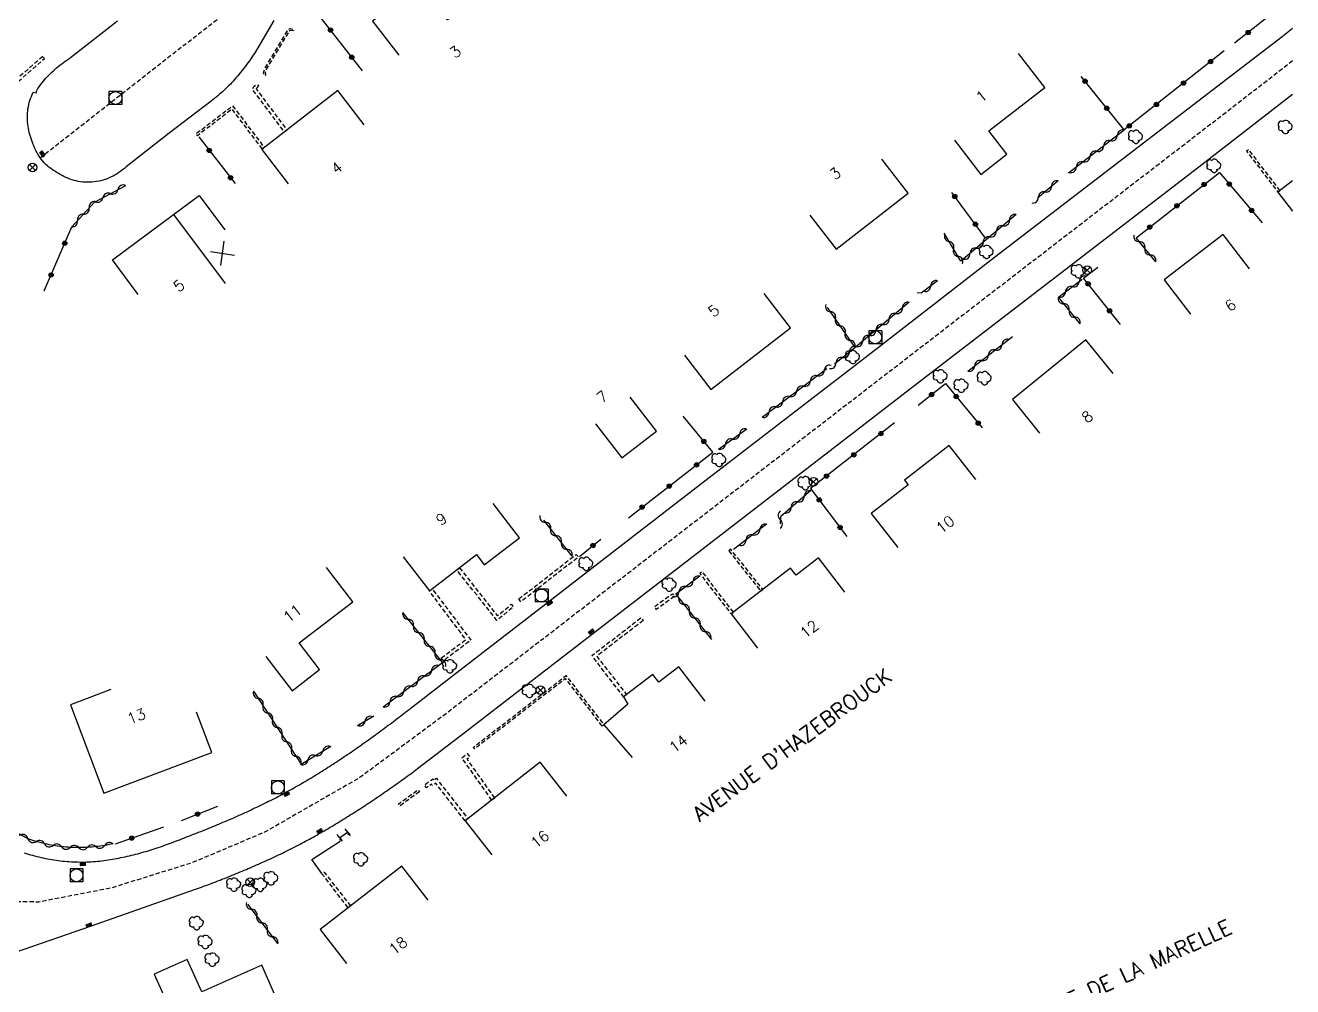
# Model space of a CAD drawing. Header units: millimetres. Extents: x 127000 to 128000, y 141000 to 142000.
# Drawn here: x 127853.2 to 128000, y 141772 to 141883.2 of the extents above; entities that cross this region are included whole.
import ezdxf
from ezdxf.enums import TextEntityAlignment as Align

# ---------------------------------------------------------------- set-up
doc = ezdxf.new("R2010")
doc.units = ezdxf.units.MM
doc.linetypes.add('DASHED', pattern=[0.75, 0.5, -0.25])
doc.layers.get('0').update_dxf_attribs({"linetype": 'CONTINUOUS'})
for name, color, linetype in [('W0001', 6, 'DASHED'), ('W0008', 7, 'CONTINUOUS'), ('W0017', 7, 'CONTINUOUS'), ('W0100', 7, 'CONTINUOUS'), ('W0105', 7, 'CONTINUOUS'), ('W0112', 1, 'DASHED'), ('W0300', 7, 'CONTINUOUS'), ('W0310', 3, 'CONTINUOUS'), ('W0322', 7, 'CONTINUOUS'), ('W0400', 7, 'CONTINUOUS'), ('W0420', 7, 'CONTINUOUS'), ('W0469', 7, 'CONTINUOUS'), ('W0989', 7, 'CONTINUOUS'), ('W0991', 7, 'CONTINUOUS'), ('W1102', 7, 'CONTINUOUS')]:
    doc.layers.add(name, color=color, linetype=linetype)
doc.styles.get("Standard").update_dxf_attribs({"font": 'romans.shx', "width": 0.85})

# ---------------------------------------------------------------- blocks, each defined once
blk = doc.blocks.new('T420')
for p, q in [((0.75, 0.75), (-0.75, 0.75)), ((-0.75, 0.75), (-0.75, -0.75)), ((0.75, 0.75), (0.75, -0.75)), ((0.75, -0.75), (-0.75, -0.75))]:
    blk.add_line(p, q)
blk.add_ellipse((0, 0), major_axis=(-0.53, 0.53), ratio=1, start_param=3.926991, end_param=10.210176)
blk = doc.blocks.new('T400')
for p, q in [((-0.15, 0.3), (0.15, 0.3)), ((-0.15, -0.25), (-0.15, 0.3)), ((-0.15, 0.15), (0.15, 0.15)), ((-0.15, 0), (0.15, 0)), ((0.15, 0.3), (0.15, -0.25)), ((-0.15, -0.15), (0.15, -0.15)), ((-0.15, -0.25), (-0.15, -0.3)), ((-0.15, -0.3), (0.15, -0.3)), ((0.15, -0.3), (0.15, -0.25))]:
    blk.add_line(p, q)
blk = doc.blocks.new('T300')
for p, q in [((-0.8, 0.51), (-0.86, 0.34)), ((-0.86, 0.34), (-0.86, 0.17)), ((-0.86, 0.17), (-0.74, 0.06)), ((-0.69, 0.63), (-0.8, 0.51)), ((-0.8, -0.06), (-0.74, 0.06)), ((-0.74, 0.06), (-0.69, 0.11)), ((-0.57, 0.69), (-0.69, 0.63)), ((-0.46, 0.69), (-0.57, 0.69)), ((-0.29, 0.63), (-0.46, 0.69)), ((-0.29, 0.63), (-0.17, 0.74)), ((-0.23, 0.57), (-0.29, 0.63)), ((-0.17, 0.74), (-0.06, 0.8)), ((-0.06, 0.8), (0.06, 0.8)), ((0.06, 0.8), (0.23, 0.74)), ((0.23, 0.74), (0.34, 0.63)), ((0.34, 0.63), (0.4, 0.51)), ((0.46, 0.46), (0.34, 0.46)), ((0.4, 0.51), (0.4, 0.46)), ((0.57, 0.4), (0.46, 0.46)), ((0.57, 0.4), (0.69, 0.29)), ((0.69, 0.29), (0.74, 0.17)), ((0.74, 0.06), (0.69, -0.17)), ((0.74, 0.17), (0.74, 0.06)), ((-0.8, -0.17), (-0.8, -0.06)), ((-0.8, -0.23), (-0.8, -0.17)), ((-0.74, -0.34), (-0.8, -0.23)), ((-0.69, -0.4), (-0.74, -0.34)), ((-0.51, -0.46), (-0.69, -0.4)), ((-0.4, -0.46), (-0.51, -0.46)), ((-0.4, -0.46), (-0.34, -0.46)), ((-0.34, -0.46), (-0.34, -0.4)), ((-0.34, -0.51), (-0.34, -0.46)), ((-0.29, -0.63), (-0.34, -0.51)), ((-0.17, -0.74), (-0.29, -0.63)), ((-0.06, -0.8), (-0.17, -0.74)), ((0.06, -0.8), (-0.06, -0.8)), ((0.17, -0.74), (0.06, -0.8)), ((0.23, -0.69), (0.17, -0.74)), ((0.29, -0.46), (0.23, -0.46)), ((0.29, -0.63), (0.23, -0.69)), ((0.46, -0.4), (0.29, -0.46)), ((0.34, -0.51), (0.29, -0.63)), ((0.34, -0.51), (0.34, -0.46)), ((0.57, -0.34), (0.46, -0.4)), ((0.63, -0.29), (0.57, -0.34)), ((0.69, -0.17), (0.63, -0.29))]:
    blk.add_line(p, q)
blk = doc.blocks.new('t105o')
for p, q in [((-0.5, 0), (0.5, 0)), ((0.5, 0), (0.2, 0.1)), ((0.5, 0), (0.2, -0.1))]:
    blk.add_line(p, q)
blk = doc.blocks.new('t322o')
at = {"color": 0, "linetype": 'Continuous'}
for radius in [0.25, 0.15]:
    blk.add_circle((0, 0), radius, dxfattribs=at)
blk = doc.blocks.new('t310o')
at = {"color": 0, "linetype": 'Continuous'}
for centre, start, end in [((-0.5, 0.38), 216.8699, 323.1304), ((0.5, -0.37), 36.8699, 143.1303)]:
    blk.add_arc(centre, 0.625, start, end, dxfattribs=at)
blk = doc.blocks.new('t991o')
at = {"color": 0, "linetype": 'Continuous'}
for p, q in [((-1, 1), (1, -1)), ((-1, -1), (1, 1))]:
    blk.add_line(p, q, dxfattribs=at)
blk = doc.blocks.new('T469')
at = {"color": 0, "linetype": 'Continuous', "flags": 128}
for points in [[(-0.35, 0.35), (0.35, -0.35)], [(-0.35, -0.35), (0.35, 0.35)]]:
    blk.add_lwpolyline(points, dxfattribs=at)
at = {"color": 0, "linetype": 'Continuous'}
blk.add_circle((0, 0), 0.5, dxfattribs=at)

msp = doc.modelspace()

# ---------------------------------------------------------------- linework, layer by layer
at = {"layer": 'W0001', "flags": 128}
for points in [[(127854.93, 141867.9), (127871.56, 141880.93), (127885.03, 141891.35), (127925.27, 141922.83), (127927.97, 141926.07), (127931.13, 141931.39), (127945.14, 141955.17), (127951.83, 141968)], [(128000, 141879.12), (127992.15, 141873.05), (127955.18, 141844.59), (127918.68, 141816.45), (127902.03, 141803.62), (127891.96, 141796.16), (127880.93, 141789.83), (127872.38, 141786.24), (127863.13, 141783.37), (127854.76, 141781.75), (127843.85, 141781.92)]]:
    msp.add_lwpolyline(points, dxfattribs=at)
at = {"layer": 'W0008', "flags": 128}
for points in [[(127882.01, 141883.82), (127879.74, 141879.99), (127879.6, 141879.77), (127879.46, 141879.56), (127879.32, 141879.35), (127879.17, 141879.15), (127879.03, 141878.94), (127878.88, 141878.73), (127878.73, 141878.53), (127878.57, 141878.33), (127878.42, 141878.13), (127878.26, 141877.93), (127878.1, 141877.73), (127877.94, 141877.54), (127877.77, 141877.35), (127877.61, 141877.16), (127877.44, 141876.97), (127877.27, 141876.78), (127877.1, 141876.59), (127876.93, 141876.41), (127876.76, 141876.24), (127876.58, 141876.07), (127876.41, 141875.9), (127876.23, 141875.73), (127876.05, 141875.56), (127875.87, 141875.4), (127875.68, 141875.24), (127875.49, 141875.09), (127875.3, 141874.93), (127875.11, 141874.78), (127874.92, 141874.63), (127874.72, 141874.48), (127869.87, 141870.74), (127864.89, 141866.86), (127864.69, 141866.68), (127864.48, 141866.51), (127864.27, 141866.35), (127864.06, 141866.2), (127863.84, 141866.06), (127863.62, 141865.92), (127863.4, 141865.8), (127863.17, 141865.69), (127862.93, 141865.58), (127862.7, 141865.49), (127862.45, 141865.4), (127862.21, 141865.33), (127861.96, 141865.26), (127861.71, 141865.21), (127861.45, 141865.16), (127861.19, 141865.13), (127860.93, 141865.1), (127860.66, 141865.08), (127860.39, 141865.08), (127860.12, 141865.08), (127859.86, 141865.1), (127859.6, 141865.13), (127859.35, 141865.17), (127859.1, 141865.23), (127858.86, 141865.29), (127858.62, 141865.37), (127858.38, 141865.45), (127858.15, 141865.54), (127857.92, 141865.64), (127857.69, 141865.75), (127857.46, 141865.87), (127857.24, 141865.99), (127857.02, 141866.12), (127856.8, 141866.25), (127856.58, 141866.39), (127856.37, 141866.53), (127856.16, 141866.68), (127855.95, 141866.82), (127855.76, 141866.98), (127855.57, 141867.15), (127855.4, 141867.32), (127855.24, 141867.51), (127855.08, 141867.7), (127854.94, 141867.9), (127854.8, 141868.11), (127854.67, 141868.33), (127854.55, 141868.55), (127854.43, 141868.77), (127854.32, 141868.99), (127854.22, 141869.22), (127854.12, 141869.44), (127854.03, 141869.67), (127853.95, 141869.9), (127853.87, 141870.13), (127853.8, 141870.37), (127853.73, 141870.6), (127853.67, 141870.84), (127853.62, 141871.08), (127853.57, 141871.33), (127853.54, 141871.57), (127853.5, 141871.82), (127853.48, 141872.07), (127853.47, 141872.32), (127853.46, 141872.57), (127853.46, 141872.83), (127853.47, 141873.08), (127853.49, 141873.33), (127853.52, 141873.57), (127853.56, 141873.82), (127853.61, 141874.06), (127853.67, 141874.31), (127853.74, 141874.55), (127853.82, 141874.78), (127853.91, 141875.02), (127854, 141875.25), (127854.11, 141875.49), (127854.46, 141875.42), (127854.55, 141875.68), (127854.66, 141875.92), (127854.81, 141876.14), (127854.96, 141876.34), (127855.12, 141876.54), (127855.27, 141876.74), (127855.44, 141876.93), (127855.6, 141877.11), (127855.77, 141877.3), (127855.94, 141877.48), (127856.11, 141877.65), (127856.29, 141877.83), (127856.47, 141877.99), (127856.65, 141878.16), (127856.84, 141878.32), (127857.03, 141878.48), (127857.22, 141878.64), (127857.42, 141878.79), (127857.62, 141878.94), (127857.82, 141879.08), (127858.03, 141879.22), (127858.24, 141879.36), (127858.45, 141879.5), (127863.88, 141883.77)], [(127853.07, 141787.45), (127853.31, 141787.37), (127853.55, 141787.3), (127853.8, 141787.23), (127854.04, 141787.16), (127854.28, 141787.09), (127854.53, 141787.03), (127854.78, 141786.97), (127855.03, 141786.91), (127855.28, 141786.85), (127855.53, 141786.8), (127855.78, 141786.75), (127856.03, 141786.71), (127856.28, 141786.66), (127856.53, 141786.62), (127856.78, 141786.59), (127857.03, 141786.55), (127857.28, 141786.52), (127857.54, 141786.49), (127857.79, 141786.47), (127858.04, 141786.45), (127858.29, 141786.43), (127858.55, 141786.41), (127858.8, 141786.4), (127859.06, 141786.39), (127859.31, 141786.39), (127859.57, 141786.38), (127859.82, 141786.38), (127860.08, 141786.38), (127860.33, 141786.39), (127860.58, 141786.4), (127860.83, 141786.41), (127861.08, 141786.43), (127861.33, 141786.45), (127861.58, 141786.47), (127861.82, 141786.49), (127862.07, 141786.52), (127862.32, 141786.55), (127862.57, 141786.59), (127862.81, 141786.62), (127863.06, 141786.66), (127863.3, 141786.7), (127863.55, 141786.75), (127863.79, 141786.79), (127864.04, 141786.84), (127864.28, 141786.89), (127864.53, 141786.94), (127864.77, 141786.99), (127865.01, 141787.05), (127865.26, 141787.11), (127865.5, 141787.16), (127865.74, 141787.22), (127865.99, 141787.28), (127866.23, 141787.35), (127866.47, 141787.41), (127866.71, 141787.48), (127866.95, 141787.55), (127867.19, 141787.62), (127867.43, 141787.69), (127867.67, 141787.76), (127867.9, 141787.84), (127868.14, 141787.91), (127868.38, 141787.99), (127868.61, 141788.07), (127868.85, 141788.15), (127869.08, 141788.23), (127869.32, 141788.32), (127869.55, 141788.4), (127869.79, 141788.49), (127870.02, 141788.57), (127870.26, 141788.66), (127870.49, 141788.75), (127870.72, 141788.84), (127870.96, 141788.93), (127871.19, 141789.01), (127871.42, 141789.1), (127871.65, 141789.19), (127871.89, 141789.29), (127872.12, 141789.38), (127872.35, 141789.47), (127872.58, 141789.56), (127872.82, 141789.65), (127873.05, 141789.74), (127873.28, 141789.83), (127873.52, 141789.92), (127873.75, 141790.01), (127873.99, 141790.11), (127874.23, 141790.2), (127874.46, 141790.3), (127874.7, 141790.39), (127874.93, 141790.49), (127875.17, 141790.59), (127875.4, 141790.68), (127875.64, 141790.78), (127875.87, 141790.88), (127876.1, 141790.98), (127876.34, 141791.08), (127876.57, 141791.18), (127876.8, 141791.28), (127877.04, 141791.38), (127877.27, 141791.48), (127877.5, 141791.59), (127877.73, 141791.69), (127877.96, 141791.79), (127878.2, 141791.9), (127878.43, 141792), (127878.66, 141792.11), (127878.89, 141792.21), (127879.12, 141792.32), (127879.35, 141792.43), (127879.58, 141792.53), (127879.81, 141792.64), (127880.04, 141792.75), (127880.27, 141792.86), (127880.49, 141792.97), (127880.72, 141793.08), (127880.95, 141793.19), (127881.17, 141793.3), (127881.39, 141793.41), (127881.62, 141793.52), (127881.84, 141793.64), (127882.06, 141793.75), (127882.29, 141793.87), (127882.51, 141793.98), (127882.73, 141794.1), (127882.95, 141794.22), (127883.17, 141794.34), (127883.39, 141794.46), (127883.61, 141794.58), (127883.84, 141794.7), (127884.06, 141794.83), (127884.29, 141794.95), (127884.51, 141795.08), (127884.73, 141795.2), (127884.95, 141795.33), (127885.18, 141795.46), (127885.4, 141795.59), (127885.62, 141795.72), (127885.84, 141795.85), (127886.06, 141795.98), (127886.28, 141796.11), (127886.5, 141796.24), (127886.72, 141796.38), (127886.93, 141796.51), (127887.15, 141796.65), (127887.37, 141796.78), (127887.59, 141796.92), (127887.8, 141797.05), (127888.01, 141797.18), (127888.22, 141797.32), (127888.44, 141797.46), (127888.65, 141797.59), (127888.86, 141797.73), (127889.07, 141797.86), (127889.28, 141798), (127889.49, 141798.14), (127889.7, 141798.28), (127889.91, 141798.42), (127890.11, 141798.56), (127890.32, 141798.7), (127890.53, 141798.84), (127890.74, 141798.98), (127890.95, 141799.12), (127891.15, 141799.26), (127891.36, 141799.41), (127891.57, 141799.55), (127891.77, 141799.69), (127891.98, 141799.84), (127892.18, 141799.98), (127892.39, 141800.13), (127892.59, 141800.27), (127892.8, 141800.42), (127893, 141800.57), (127893.21, 141800.71), (127893.41, 141800.86), (127893.62, 141801.01), (127893.82, 141801.16), (127894.03, 141801.31), (127894.23, 141801.46), (127894.43, 141801.61), (127894.64, 141801.76), (127894.84, 141801.91), (127895.04, 141802.06), (127895.24, 141802.21), (127895.45, 141802.36), (127895.65, 141802.51), (127895.85, 141802.66), (127896.05, 141802.82), (127896.25, 141802.97), (127896.45, 141803.12), (127896.65, 141803.28), (127896.85, 141803.43), (127897.05, 141803.59), (127897.25, 141803.74), (127897.45, 141803.9), (127897.65, 141804.05), (127897.85, 141804.21), (127898.04, 141804.36), (127902.68, 141807.92), (127913.33, 141816.15), (127920.38, 141821.58), (127931.42, 141830.14), (127941.47, 141837.86), (127950.48, 141844.78), (127965.48, 141856.41), (127982.05, 141869.13), (127998.77, 141881.96), (127998.97, 141882.1), (127999.17, 141882.25), (127999.37, 141882.41), (127999.57, 141882.56), (127999.76, 141882.72), (127999.95, 141882.88), (128000, 141882.93)], [(127851.06, 141775.6), (127860.12, 141778.73), (127872.91, 141783.23), (127873.15, 141783.32), (127873.38, 141783.4), (127873.62, 141783.49), (127873.86, 141783.58), (127874.1, 141783.66), (127874.34, 141783.75), (127874.57, 141783.84), (127874.81, 141783.93), (127875.05, 141784.02), (127875.28, 141784.11), (127875.52, 141784.2), (127875.76, 141784.29), (127875.99, 141784.39), (127876.23, 141784.48), (127876.46, 141784.57), (127876.7, 141784.67), (127876.93, 141784.76), (127877.17, 141784.85), (127877.4, 141784.95), (127877.64, 141785.05), (127877.87, 141785.14), (127878.11, 141785.24), (127878.34, 141785.34), (127878.57, 141785.44), (127878.81, 141785.53), (127879.04, 141785.63), (127879.27, 141785.73), (127879.5, 141785.83), (127879.74, 141785.94), (127879.97, 141786.04), (127880.2, 141786.14), (127880.44, 141786.24), (127880.67, 141786.35), (127880.9, 141786.45), (127881.13, 141786.56), (127881.37, 141786.66), (127881.6, 141786.77), (127881.83, 141786.88), (127882.06, 141786.98), (127882.29, 141787.09), (127882.52, 141787.2), (127882.75, 141787.31), (127882.98, 141787.42), (127883.21, 141787.53), (127883.44, 141787.64), (127883.66, 141787.76), (127883.89, 141787.87), (127884.12, 141787.98), (127884.35, 141788.1), (127884.58, 141788.21), (127884.8, 141788.33), (127885.03, 141788.44), (127885.25, 141788.56), (127885.46, 141788.67), (127885.68, 141788.79), (127885.89, 141788.9), (127886.11, 141789.02), (127886.32, 141789.14), (127886.54, 141789.26), (127886.75, 141789.38), (127886.96, 141789.5), (127887.18, 141789.63), (127887.39, 141789.75), (127887.6, 141789.87), (127887.81, 141789.99), (127888.02, 141790.12), (127888.23, 141790.24), (127888.45, 141790.37), (127888.67, 141790.5), (127888.89, 141790.63), (127889.11, 141790.77), (127889.33, 141790.9), (127889.55, 141791.03), (127889.76, 141791.16), (127889.98, 141791.3), (127890.2, 141791.43), (127890.42, 141791.56), (127890.63, 141791.7), (127890.85, 141791.83), (127891.07, 141791.97), (127891.28, 141792.1), (127891.5, 141792.24), (127891.71, 141792.38), (127891.93, 141792.52), (127892.14, 141792.65), (127892.35, 141792.79), (127892.57, 141792.93), (127892.78, 141793.07), (127892.99, 141793.21), (127893.19, 141793.35), (127893.4, 141793.48), (127893.6, 141793.62), (127893.81, 141793.76), (127894.01, 141793.9), (127894.22, 141794.04), (127894.42, 141794.18), (127894.62, 141794.32), (127894.83, 141794.46), (127895.03, 141794.6), (127895.23, 141794.74), (127895.44, 141794.88), (127895.64, 141795.02), (127895.84, 141795.16), (127896.04, 141795.31), (127896.25, 141795.45), (127896.45, 141795.59), (127896.65, 141795.74), (127896.85, 141795.88), (127897.05, 141796.03), (127897.25, 141796.17), (127897.45, 141796.32), (127897.65, 141796.46), (127897.85, 141796.61), (127898.05, 141796.75), (127898.25, 141796.9), (127898.44, 141797.05), (127898.64, 141797.2), (127904.18, 141801.47), (127917.4, 141811.63), (127927.52, 141819.44), (127957.09, 141842.25), (127972.1, 141853.77), (127989.14, 141866.88), (128000, 141875.26)]]:
    msp.add_lwpolyline(points, dxfattribs=at)
at = {"layer": 'W0017', "flags": 128}
msp.add_lwpolyline([(127887.54, 141785.05), (127886.39, 141786.68), (127889.66, 141788.81)], dxfattribs=at)
at = {"layer": 'W0100', "flags": 128}
for points in [[(127910.63, 141884.15), (127907.57, 141888.11), (127902.09, 141883.87), (127898.92, 141887.97), (127893.43, 141883.73), (127896.49, 141879.77)], [(127960.84, 141869.94), (127963.9, 141865.99), (127966.9, 141868.32), (127964.81, 141871.01), (127971.29, 141876.04), (127968.23, 141879.99)], [(127892.46, 141871.72), (127889.4, 141875.68), (127880.59, 141868.87), (127883.65, 141864.91)], [(127944.07, 141861.27), (127947.13, 141857.32), (127955.48, 141863.8), (127952.42, 141867.75)], [(128000, 141865.25), (127998.29, 141863.94), (128000, 141861.72)], [(127866.28, 141852.08), (127863.3, 141856.1), (127870.37, 141861.35), (127873.33, 141863.56), (127876.32, 141859.56)], [(127994.99, 141855.05), (127991.94, 141859.01), (127985.13, 141853.78), (127988.17, 141849.81)], [(127929.55, 141845.05), (127932.6, 141841.09), (127941.85, 141848.21), (127938.8, 141852.18)], [(127979.2, 141842.94), (127976.05, 141846.82), (127967.54, 141839.92), (127970.69, 141836.04)], [(127919.26, 141837.12), (127922.32, 141833.17), (127926.31, 141836.26), (127923.25, 141840.21)], [(127963.29, 141830.67), (127960.22, 141834.62), (127955.04, 141830.6), (127955.47, 141830.05), (127951.2, 141826.73), (127954.26, 141822.78)], [(127896.97, 141821.73), (127900.03, 141817.78), (127905.46, 141821.98), (127906.37, 141820.8), (127910.43, 141823.92), (127907.38, 141827.89)], [(127948.12, 141817.62), (127945.07, 141821.58), (127942.49, 141819.59), (127941.84, 141820.4), (127934.96, 141815.1), (127938.01, 141811.13)], [(127881.06, 141810.17), (127884.11, 141806.22), (127887.3, 141808.67), (127884.93, 141811.76), (127891.14, 141816.5), (127888.11, 141820.47)], [(127931.96, 141805.02), (127928.9, 141808.98), (127926.6, 141807.2), (127925.9, 141808.11), (127922.51, 141805.5), (127922.98, 141804.66), (127920.22, 141802.27), (127923.48, 141798.49)], [(127863.13, 141806.37), (127858.45, 141804.6), (127862.32, 141794.35), (127874.8, 141799.07), (127873.03, 141803.74)], [(127915.92, 141794), (127912.84, 141797.94), (127904.16, 141791.15), (127907.24, 141787.21)], [(127889.61, 141789.18), (127890.52, 141789.84)], [(127899.88, 141781.95), (127896.82, 141785.9), (127887.37, 141778.58), (127890.43, 141774.63)], [(127882.63, 141769.86), (127880.59, 141774.43), (127873.65, 141771.35), (127871.97, 141775.11), (127868.15, 141773.42), (127870.18, 141768.85)]]:
    msp.add_lwpolyline(points, dxfattribs=at)
at = {"layer": 'W0112', "flags": 128}
for points in [[(127884.27, 141882.59), (127883.91, 141882.66), (127883.79, 141882.61), (127881.11, 141878.16), (127880.99, 141877.74), (127881.03, 141877.47), (127880.85, 141877.44), (127880.8, 141877.75), (127880.94, 141878.23), (127883.66, 141882.75), (127883.89, 141882.86), (127884.31, 141882.77)], [(127855.22, 141879.64), (127851.75, 141876.63), (127845.46, 141880.02), (127845.29, 141879.72), (127851.79, 141876.22), (127855.44, 141879.39)], [(127880.06, 141875.98), (127880.03, 141875.99), (127880, 141875.96), (127879.95, 141875.86), (127883.52, 141871.12), (127883.22, 141870.9), (127879.58, 141875.75), (127879.57, 141875.92), (127879.71, 141876.2), (127879.97, 141876.41), (127880.2, 141876.32)], [(127880.66, 141868.93), (127877.17, 141873.54), (127873.14, 141870.46), (127872.96, 141870.68), (127877.22, 141873.93), (127880.89, 141869.09)], [(127998.53, 141864.12), (127994.91, 141868.85), (127994.67, 141868.67), (127998.29, 141863.94)], [(127910.37, 141816.84), (127917.02, 141822), (127917.27, 141821.68), (127910.61, 141816.52)], [(127934.69, 141822.41), (127938.4, 141817.74), (127938.63, 141817.93), (127934.92, 141822.59)], [(127903.48, 141820.45), (127907.89, 141814.89), (127909.5, 141816.22), (127909.74, 141815.93), (127907.83, 141814.35), (127903.18, 141820.22)], [(127935.23, 141815.31), (127931.61, 141819.99), (127931.33, 141819.78), (127934.96, 141815.1)], [(127901.39, 141810.01), (127904.24, 141812.14), (127900, 141817.77), (127900.33, 141818.02), (127904.82, 141812.06), (127901.64, 141809.68)], [(127928.39, 141817.13), (127926.31, 141815.63), (127926.08, 141815.95), (127928.16, 141817.45)], [(127924.77, 141814.34), (127919.4, 141810.21), (127922.84, 141805.75), (127922.51, 141805.5), (127918.83, 141810.28), (127924.52, 141814.66)], [(127920.03, 141802.13), (127915.79, 141807.63), (127905.24, 141799.47), (127905.09, 141799.66), (127915.83, 141807.96), (127920.22, 141802.27)], [(127907.59, 141793.8), (127904.37, 141798.32), (127904.71, 141798.58), (127904.43, 141798.93), (127903.76, 141798.41), (127907.22, 141793.54)], [(127904.16, 141791.15), (127900.74, 141795.53), (127900.33, 141795.23), (127900.26, 141795.4), (127899.66, 141794.97), (127899.43, 141795.3), (127900.43, 141796.02), (127900.5, 141795.85), (127900.82, 141796.08), (127904.48, 141791.4)], [(127898.85, 141794.52), (127896.59, 141792.86), (127896.42, 141793.09), (127898.68, 141794.75)], [(127890.61, 141781.1), (127887.56, 141785.03), (127887.81, 141785.22), (127890.87, 141781.3)]]:
    msp.add_lwpolyline(points, close=True, dxfattribs=at)
at = {"layer": 'W0310', "flags": 128}
for points in [[(127980.48, 141871.12), (127974.03, 141866.14)], [(127858.57, 141859.89), (127861.22, 141862.77), (127864.86, 141864.72)], [(127972.84, 141865.24), (127970.45, 141863.24)], [(127967.97, 141861.33), (127961.58, 141855.94), (127959.65, 141859.18)], [(127984.16, 141855.88), (127981.87, 141858.66)], [(127958.87, 141853.68), (127956.96, 141852.22), (127956.5, 141852.27)], [(127975.38, 141848.69), (127972.87, 141851.76), (127975.62, 141853.86)], [(127955.58, 141851.18), (127949.31, 141845.96), (127946.94, 141844.02)], [(127949.31, 141845.96), (127946.14, 141850.59)], [(127962.38, 141843.21), (127967.55, 141847.21)], [(127938.54, 141837.87), (127946.06, 141843.51)], [(127933.49, 141834.19), (127936.78, 141836.52)], [(127944.2, 141829.38), (127940.66, 141826.36), (127940.65, 141825.54)], [(127916.55, 141821.8), (127913.25, 141825.96)], [(127939.07, 141825.48), (127935.25, 141822.56)], [(127931.34, 141819.47), (127928.56, 141817.41), (127932.7, 141812.16)], [(127894.65, 141804.34), (127901.54, 141809.48), (127896.94, 141815.26)], [(127879.64, 141806.15), (127885.16, 141797.72), (127888.58, 141799.78)], [(127891.69, 141802.18), (127893.57, 141803.31)], [(127863.38, 141788.5), (127863.13, 141788.45), (127862.89, 141788.4), (127862.64, 141788.35), (127862.4, 141788.31), (127862.15, 141788.27), (127861.91, 141788.23), (127861.66, 141788.2), (127861.41, 141788.17), (127861.17, 141788.14), (127860.92, 141788.12), (127860.67, 141788.1), (127860.42, 141788.09), (127860.18, 141788.07), (127859.93, 141788.06), (127859.68, 141788.06), (127859.43, 141788.06), (127859.18, 141788.06), (127858.93, 141788.06), (127858.68, 141788.07), (127858.43, 141788.08), (127858.18, 141788.1), (127857.94, 141788.12), (127857.69, 141788.14), (127857.44, 141788.16), (127857.2, 141788.19), (127856.95, 141788.23), (127856.71, 141788.26), (127856.47, 141788.3), (127856.23, 141788.34), (127855.98, 141788.39), (127855.74, 141788.44), (127855.5, 141788.49), (127855.26, 141788.55), (127855.03, 141788.61), (127854.79, 141788.67), (127854.55, 141788.74), (127854.31, 141788.81), (127854.08, 141788.88), (127853.84, 141788.96), (127853.61, 141789.04), (127853.38, 141789.13), (127846.23, 141793.05)], [(127882.47, 141776.94), (127878.98, 141781.5)]]:
    msp.add_lwpolyline(points, dxfattribs=at)
at = {"layer": 'W0322', "flags": 128}
for points in [[(127892.25, 141877.97), (127885.98, 141886.01), (127890.14, 141889.25)], [(127999.57, 141886.12), (127993.28, 141881.18)], [(127992.07, 141880.28), (127980.48, 141871.13), (127975.5, 141877.33)], [(127873.29, 141870.33), (127877.52, 141864.92)], [(127981.87, 141858.66), (127991.51, 141866.21), (127996.45, 141860.39)], [(127964.44, 141858.6), (127960.53, 141863.89)], [(127855.4, 141852.51), (127858.58, 141859.9)], [(127980.05, 141848.62), (127975.78, 141853.99), (127977.45, 141855.26)], [(127956.61, 141839.26), (127959.8, 141841.77), (127964.03, 141836.63)], [(127923.06, 141826.24), (127932.84, 141833.82), (127929.4, 141837.98)], [(127953.9, 141837.21), (127944.16, 141829.62), (127948.38, 141824.07)], [(127917.4, 141821.76), (127919.87, 141823.74)], [(127871.31, 141791.21), (127875.49, 141792.85)], [(127863.65, 141788.49), (127869.26, 141790.47)]]:
    msp.add_lwpolyline(points, dxfattribs=at)
at = {"layer": 'W1102', "flags": 128}
msp.add_lwpolyline([(127870.37, 141861.35), (127876.36, 141853.34)], dxfattribs=at)

# ---------------------------------------------------------------- block references
at = {"layer": 'W0105'}
for p, rotation in [((127889.61, 141789.18), 307.6574893767204), ((127890.52, 141789.84), 306.560186532242)]:
    msp.add_blockref('t105o', p, dxfattribs=dict(at, rotation=rotation))
at = {"layer": 'W0300'}
for p in [(127999.18, 141871.47), (127981.84, 141870.33), (127990.91, 141866.98), (127964.55, 141857.01), (127975.2, 141854.76), (127949.06, 141844.84), (127959.21, 141842.61), (127961.63, 141841.52), (127964.32, 141842.39), (127933.58, 141832.93), (127943.56, 141830.24), (127918.17, 141820.9), (127927.81, 141818.49), (127902.4, 141809.04), (127911.61, 141806.18), (127892.09, 141786.7), (127881.68, 141784.49), (127877.38, 141783.76), (127879.15, 141783.04), (127880.43, 141783.75), (127873.06, 141779.31), (127874.07, 141777.13), (127874.88, 141775.08)]:
    msp.add_blockref('T300', p, dxfattribs=at)
at = {"layer": 'W0310'}
for p, rotation in [((127979.69, 141870.51), 217.6919399407803), ((127978.11, 141869.28), 217.6919399407803), ((127976.52, 141868.06), 217.6919399407803), ((127974.94, 141866.84), 217.6919399407803), ((127972.07, 141864.6), 219.8547828944832), ((127862.18, 141863.28), 28.3013472975959), ((127863.94, 141864.23), 28.3013472975959), ((127970.54, 141863.32), 219.8547828944832), ((127860.61, 141862.1), 47.33085523144063), ((127859.25, 141860.63), 47.33085523144063), ((127967.2, 141860.69), 220.1588672915027), ((127965.67, 141859.4), 220.1588672915027), ((127960.22, 141858.22), 120.9120789189546), ((127964.15, 141858.11), 220.1588672915027), ((127982.25, 141858.2), 129.3827904172275), ((127961.25, 141856.5), 120.9120789189546), ((127962.62, 141856.82), 220.1588672915027), ((127983.52, 141856.65), 129.3827904172275), ((127958.08, 141853.07), 217.2592012593499), ((127975.28, 141853.6), 37.35678217635635), ((127973.69, 141852.39), 37.35678217635635), ((127946.48, 141850.09), 124.3985645610163), ((127954.81, 141850.54), 219.7473351887551), ((127973.48, 141851.01), 129.2477639917503), ((127947.61, 141848.44), 124.3985645610163), ((127953.27, 141849.26), 219.7473351887551), ((127974.75, 141849.46), 129.2477639917503), ((127948.74, 141846.79), 124.3985645610163), ((127951.74, 141847.98), 219.7473351887551), ((127950.2, 141846.7), 219.7473351887551), ((127966.34, 141846.27), 37.79220222443914), ((127947.11, 141844.16), 219.2907706486455), ((127948.66, 141845.43), 219.2907706486455), ((127964.75, 141845.05), 37.79220222443914), ((127945.74, 141843.27), 36.86480302018536), ((127963.17, 141843.82), 37.79220222443914), ((127944.14, 141842.07), 36.86480302018536), ((127940.94, 141839.67), 36.86480302018536), ((127942.54, 141840.87), 36.86480302018536), ((127939.34, 141838.47), 36.86480302018536), ((127935.94, 141835.92), 35.29995547906985), ((127934.31, 141834.76), 35.29995547906985), ((127943.44, 141828.73), 220.3968647351844), ((127941.92, 141827.44), 220.3968647351844), ((127913.44, 141825.72), 128.4607075368483), ((127940.65, 141826.02), 269.6459322173238), ((127914.68, 141824.15), 128.4607075368483), ((127936.69, 141823.66), 217.403712120661), ((127938.28, 141824.87), 217.403712120661), ((127915.93, 141822.59), 128.4607075368483), ((127928.93, 141817.69), 216.5371098436324), ((127930.54, 141818.88), 216.5371098436324), ((127929.51, 141816.2), 308.2732446773732), ((127930.75, 141814.63), 308.2732446773732), ((127897.55, 141814.49), 128.5427104882195), ((127931.99, 141813.06), 308.2732446773732), ((127898.8, 141812.93), 128.5427104882195), ((127900.04, 141811.36), 128.5427104882195), ((127901.29, 141809.8), 128.5427104882195), ((127898.66, 141807.33), 36.71923913456038), ((127900.26, 141808.53), 36.71923913456038), ((127897.05, 141806.14), 36.71923913456038), ((127880.19, 141805.32), 303.1930150106003), ((127895.45, 141804.94), 36.71923913456038), ((127881.29, 141803.64), 303.1930150106003), ((127882.38, 141801.97), 303.1930150106003), ((127892.55, 141802.69), 31.11201257694694), ((127883.48, 141800.29), 303.1930150106003), ((127884.57, 141798.62), 303.1930150106003), ((127887.67, 141799.23), 30.93770248544875), ((127885.95, 141798.2), 30.93770248544875), ((127852.64, 141789.53), 151.2570526230381), ((127854.48, 141788.76), 163.3589495959315), ((127856.43, 141788.31), 169.9902548740721), ((127858.41, 141788.08), 176.5480955223511), ((127860.41, 141788.09), 182.8244327817815), ((127862.4, 141788.31), 189.1387987645204), ((127879.43, 141780.91), 127.4124418442052), ((127880.64, 141779.32), 127.4124418442052), ((127881.86, 141777.73), 127.4124418442052)]:
    msp.add_blockref('t310o', p, dxfattribs=dict(at, rotation=rotation))
at = {"layer": 'W0322'}
for p, rotation in [((127888.56, 141882.7), 127.9260533827209), ((127994.85, 141882.41), 218.1439012167054), ((127891.02, 141879.55), 127.9260533827209), ((127990.5, 141879.04), 218.2798100342203), ((127975.95, 141876.77), 128.7881351131982), ((127987.36, 141876.56), 218.2798100342203), ((127984.22, 141874.08), 218.2798100342203), ((127978.46, 141873.65), 128.7881351131982), ((127981.08, 141871.6), 218.2798100342203), ((127874.52, 141868.76), 307.9663351443602), ((127876.98, 141865.6), 307.9663351443602), ((127989.74, 141864.82), 38.06289956465285), ((127992.65, 141864.87), 310.3359625701944), ((127960.87, 141863.43), 126.5113832435329), ((127986.59, 141862.36), 38.06289956465285), ((127995.24, 141861.82), 310.3359625701944), ((127963.25, 141860.21), 126.5113832435329), ((127983.44, 141859.89), 38.06289956465285), ((127857.77, 141858.02), 66.75864092126746), ((127856.19, 141854.34), 66.75864092126746), ((127976.31, 141853.32), 128.4688377101366), ((127978.8, 141850.19), 128.4688377101366), ((127958.18, 141840.49), 38.1824790162071), ((127961.03, 141840.27), 309.4913045887843), ((127963.58, 141837.19), 309.4913045887843), ((127952.32, 141835.98), 217.9158127883709), ((127931.8, 141835.07), 129.6025155403351), ((127949.17, 141833.52), 217.9158127883709), ((127930.96, 141832.36), 37.7498092279363), ((127927.8, 141829.91), 37.7498092279363), ((127946.01, 141831.06), 217.9158127883709), ((127945.16, 141828.3), 307.3067771721479), ((127924.64, 141827.47), 37.7498092279363), ((127947.58, 141825.12), 307.3067771721479), ((127918.96, 141823.01), 38.7762345272454), ((127873.17, 141791.94), 21.39609119543209), ((127865.53, 141789.16), 19.39619552442799)]:
    msp.add_blockref('t322o', p, dxfattribs=dict(at, rotation=rotation))
at = {"layer": 'W0400'}
for p, rotation in [((127855.18, 141868.37), 34.88177674489062), ((127913.93, 141816.34), 307.6115226733062), ((127918.77, 141813.06), 127.6650427783308), ((127883.48, 141794.24), 298.5001443539701), ((127887.31, 141789.96), 120.2121312065635), ((127859.85, 141786.12), 270.5578057684547), ((127860.59, 141779.09), 109.4025304529288)]:
    msp.add_blockref('T400', p, dxfattribs=dict(at, rotation=rotation))
at = {"layer": 'W0420'}
for p in [(127863.65, 141874.83), (127951.65, 141847.13), (127913, 141817.24), (127882.46, 141795.02), (127859.14, 141784.84)]:
    msp.add_blockref('T420', p, dxfattribs=at)
at = {"layer": 'W0469'}
for p in [(127854.03, 141866.79), (127976.21, 141854.9), (127944.49, 141830.41), (127912.89, 141806.29), (127879.24, 141784.06)]:
    msp.add_blockref('T469', p, dxfattribs=at)
at = {"layer": 'W0991', "rotation": 36.78536216338893}
msp.add_blockref('t991o', (127876.04, 141856.85), dxfattribs=at)

# ---------------------------------------------------------------- texts
at = {"layer": 'W0989'}
for s, rotation, p in [("AVENUE D'HAZEBROUCK", 36.3734, (127942.03, 141799.96)), ('RUE DE LA MARELLE', 24.9664, (127981.9, 141773.95))]:
    msp.add_text(s, height=1.75, rotation=rotation, dxfattribs=at).set_placement(p, align=Align.MIDDLE)
at = {"layer": 'W0991'}
for s, rotation, p in [('3', 37.703, (127903.03, 141880.18)), ('1', 38.8607, (127963.95, 141875.02)), ('4', 37.7289, (127889.28, 141866.74)), ('3', 37.8083, (127947.02, 141866.09)), ('5', 36.5835, (127871.01, 141853.1)), ('5', 37.6095, (127932.95, 141850.2)), ('6', 37.5339, (127992.8, 141850.84)), ('7', 37.7252, (127920.04, 141840.25)), ('8', 39.0691, (127976.21, 141837.94)), ('9', 35.4398, (127901.4, 141826.09)), ('10', 37.1802, (127959.75, 141825.47)), ('11', 38.4366, (127884.15, 141815.18)), ('12', 38.511, (127944, 141813.34)), ('13', 20.7034, (127866.08, 141803.26)), ('14', 37.6827, (127928.84, 141800.09)), ('16', 38.0238, (127912.81, 141789.03)), ('18', 37.7791, (127896.38, 141776.71))]:
    msp.add_text(s, height=1.25, rotation=rotation, dxfattribs=at).set_placement(p, align=Align.MIDDLE)

doc.saveas('drawing.dxf')
